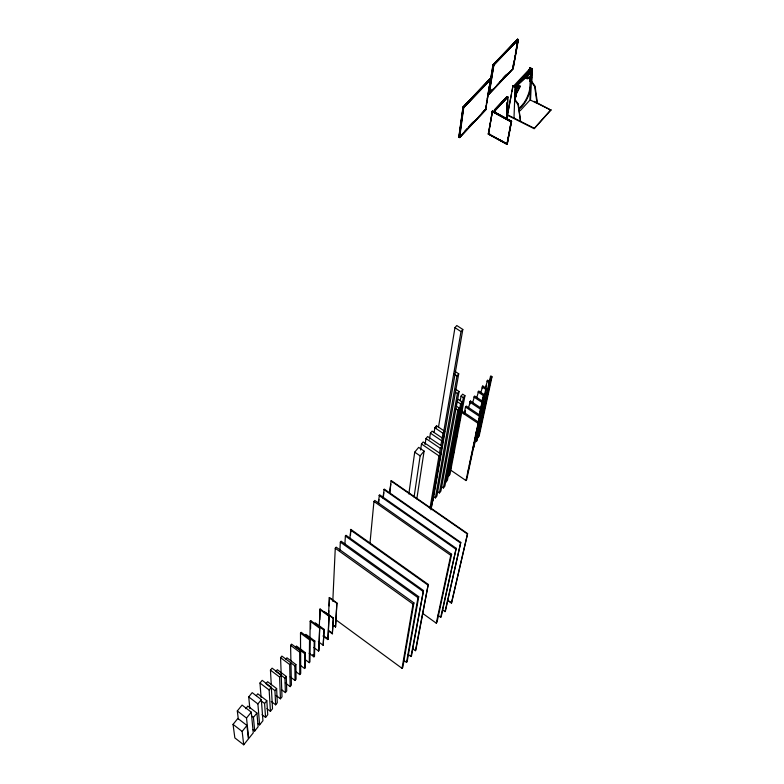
<?xml version="1.0" encoding="UTF-8"?>
<svg xmlns="http://www.w3.org/2000/svg" width="784" height="784" viewBox="0 0 784 784"><rect width="100%" height="100%" fill="white"/><g stroke="black" fill="none" stroke-linecap="round" stroke-linejoin="round"><path stroke-width="1.18" d="M300.742 665.626L304.613 668.527L304.662 653.621L305.407 652.7L296.46 646.026L295.725 646.947L304.662 653.621M305.407 652.7L305.339 667.625L304.613 668.527M305.417 659.785L309.288 662.676L309.543 639.852L310.219 639.019L301.174 632.306L300.497 633.129L300.566 650.103M309.974 637.588L310.17 621.232L310.68 620.595L319.705 627.249L319.068 650.426L318.569 651.053L313.747 647.466M310.219 639.019L309.935 661.863L309.288 662.676M310.582 628.778L310.68 620.595M309.112 653.248L313.943 656.845L314.227 641.714L314.815 640.989L305.897 634.374L305.309 635.099L314.227 641.714M313.943 656.845L314.511 656.13L314.815 640.989M494.479 112.426L494.449 109.946L506.964 96.579L507.836 97.01L507.14 119.168M507.513 96.853L494.929 110.181L494.802 112.582L494.606 110.025L507.199 96.697L494.528 109.985M494.88 112.622L494.929 110.181M495.116 112.749L495.008 110.221M495.272 112.827L495.253 110.348L507.758 96.971M318.569 651.053L319.705 627.249M319.294 626.024L320.097 608.992L329.094 615.597L328.114 639.097L327.761 639.538L322.949 635.981M319.813 619.664L320.097 608.992M506.856 113.102L507.023 102.528M506.866 117.845L507.258 102.645M507.062 119.129L507.679 96.932L495.086 110.27M318.363 641.714L323.175 645.281L324.135 629.385L315.246 622.829L314.805 623.368L323.704 629.924M324.135 629.385L323.175 645.281M514.245 86.73L530.788 68.61L530.758 69.11M529.102 70.315L529.925 67.6L532.405 68.806L515.117 87.269L513.99 118.051L514.373 117.639M514.98 101.058L515.5 86.848L513.01 85.623L507.424 115.248L534.129 128.654L550.917 110.113L536.06 102.283M515.078 95.854L514.696 96.265L515.911 96.873L516.303 86.456M328.525 614.578L329.427 597.506L336.895 602.955L335.63 626.808L332.73 625.093M328.741 614.323L328.888 610.716M329.084 605.914L329.427 597.506M327.761 639.538L329.094 615.597M332.798 601.338L335.268 548.261L336.189 547.144L413.932 602.896L402.849 667.253L402.025 668.331L336.013 619.909M529.592 81.409L529.759 77.841M529.582 93.825L530.729 69.815M328.486 630.993L332.328 633.825L333.367 617.9L324.213 611.745L333.073 618.253M332.328 633.825L333.367 617.9M519.282 108.153A14.876 5.41 -63.8 0 0 529.494 90.209L529.896 87.308L530.464 87.583L529.847 100.215L520.164 110.72M537.06 103.351L534.678 86.563L531.395 81.948L531.777 81.536L535.06 86.152L537.422 102.939L537.06 103.351L530.513 100.117L532.013 69.198L529.543 68.012M531.758 81.879L532.405 68.806M335.425 627.073L336.895 602.955M339.884 550.623L340.334 542.126L341.109 541.195L418.734 596.702L407.19 661.52L406.514 662.421L403.564 660.255M534.129 128.654L550.946 109.642M344.872 544.576L345.381 536.021L345.989 535.286L423.497 590.538L411.512 655.826L410.973 656.531L408.023 654.385M349.84 538.402L350.86 529.406L428.24 584.413L415.814 650.142L415.412 650.681L412.472 648.535M350.448 535.443L350.86 529.406M369.95 543.469L373.948 501.466L374.801 500.437L451.604 554.239L437.031 622.163L436.276 623.162L422.439 613.225M378.231 502.642L379.525 494.733L456.2 548.3L441.216 616.645L440.726 617.292L437.766 615.175M378.662 503.191L379.025 499.565M382.906 498.036L384.209 489.059L460.776 542.391L445.381 611.157L445.028 611.628L443.058 610.217M383.298 497.556L383.827 492.695M389.53 492.979L391.206 480.592L467.597 533.581L451.594 602.965L447.35 600.466M389.824 492.626L390.795 484.208M530.68 71.354L530.748 70.815L531.905 71.942L516.725 86.005L515.911 96.873M530.464 87.583L530.062 90.493A14.876 5.4 -63.8 0 1 519.841 108.437M458.836 137.112L462.962 107.094L489.892 78.87L490.804 79.409L463.795 107.594M458.914 137.161L463.128 107.192L490.137 79.017M408.836 493.959L414.716 452.162L418.666 447.38L424.105 451.094L416.823 498.879M459.081 137.259L463.217 107.241M458.758 137.063L459.649 137.602L463.716 107.545L490.637 79.311M420.596 449.987L421.478 443.979L423.164 441.941L440.657 453.838L431.151 508.62M414.07 496.997L420.155 455.886L424.105 451.094M425.046 444.597L425.967 438.56L427.643 436.531L441.99 446.263L440.324 448.311L439.501 453.093M429.495 439.128L430.426 433.16L432.092 431.141L443.323 438.736L441.657 440.765L440.833 445.586M485.639 108.202L486.09 105.918M486.384 103.547L486.835 101.263M487.207 98.941L487.589 96.618M487.962 94.286L488.52 90.797M488.814 88.425L489.265 86.142M489.559 83.77L490.01 81.487M516.95 42.728L517.577 39.249L492.969 64.758L485.61 109.456L479.044 116.444M434.101 432.582L434.865 427.79L436.531 425.781L444.636 431.249L430.965 509.796M492.773 89.386L488.559 93.717L493.352 64.984L517.959 39.465M488.785 93.845L493.587 65.121L518.195 39.602M488.334 93.58L489.167 94.07L493.822 65.258L492.969 64.758M436.139 428.182L436.531 425.781M438.462 427.417L454.965 327.663L456.788 325.527L462.825 329.456L432.925 501.035L431.416 502.916M506.944 144.344L488.275 134.093L492.587 110.867L511.599 121.295L507.287 143.923M402.025 668.331L413.031 604.062L413.932 602.896M429.985 508.199L438.981 455.896L440.657 453.838M441.96 439.236L442.98 433.268L444.636 431.249M443.705 431.729L461.002 331.593L462.825 329.456M433.483 496.566L435.424 497.909L457.003 375.899L458.728 373.841L454.936 371.332M406.514 662.421L417.98 597.663L418.734 596.702M513.05 66.091L513.461 63.769M516.979 44.022L517.803 39.376L493.273 64.945M513.069 67.385L514.314 60.417M514.647 58.055L515.137 55.772M515.402 53.361L518.038 39.514L493.508 65.082M513.148 67.434L518.116 39.563M458.728 373.841L436.923 496.037L435.424 497.909M489.089 94.031L513.167 68.727L518.342 39.69L517.499 39.2M437.472 491.588L439.422 492.93L457.405 393.519L459.081 391.51L455.396 389.06M511.501 94.011L507.444 114.768L534.159 128.184M511.932 91.61L513.01 85.623M455.886 406.083L456.317 403.701M459.081 391.51L440.912 491.068L439.422 492.93M410.973 656.531L423.497 590.538M441.451 486.629L443.391 487.962L457.787 410.159L459.414 408.19L455.827 405.798M506.993 144.285L511.295 121.657L492.234 111.279M507.189 144.05L511.393 121.54L492.332 111.161L488.373 133.976L507.042 144.227M460.169 400.879L461.061 396.116L462.668 394.166L464.961 395.685L449.987 474.379L448.517 476.211L463.354 397.635L464.961 395.685M459.414 408.19L444.881 486.109L443.391 487.962M460.58 403.878L445.959 482.072L447.439 480.229L462.197 401.918L458.366 399.37L456.749 401.33L460.58 403.878L462.197 401.918M415.412 650.681L428.24 584.413M450.82 467.548L450.369 469.91L465.97 480.553L466.696 479.632L478.906 422.39L462.109 411.179L461.325 412.139L478.122 423.36L465.97 480.553M451.937 461.658L452.378 459.297M452.829 456.935L453.946 451.045M455.063 445.145L455.514 442.793M455.955 440.432L457.072 434.532M458.199 428.642L458.64 426.28M459.757 420.391L460.208 418.029M529.474 69.913L529.925 67.6M464.128 414.148L465.5 407.043L466.284 406.092L480.063 415.275L474.81 439.942M464.902 413.197L465.363 410.836M468.479 407.925L470.429 401.036L481.209 408.199L480.435 409.15L469.655 401.986M469.724 404.603L470.429 401.036M472.595 402.907L474.565 395.998L482.728 401.408L477.926 423.977M476.682 397.909L478.681 390.991L483.855 394.411L479.298 415.912M480.778 392.823L482.768 386.002L486.462 388.433L473.908 447.223L473.183 448.115L485.698 389.374L486.462 388.433M482.278 388.354L482.768 386.002M481.827 401.32L483.855 394.411M479.191 415.05L481.954 402.359L482.728 401.408M477.789 423.272L480.063 415.275M485.335 388.119L487.599 380.103L489.814 381.553L477.054 440.637L476.339 441.529L474.977 440.608M475.408 435.855L476.417 431.102M467.803 472.84L468.803 468.146M469.302 465.794L474.31 442.294M486.09 387.198L486.59 384.836M436.276 623.162L450.771 555.317L451.604 554.239M488.863 382.945L490.902 376.095L492.009 376.82L479.132 436.11L478.416 436.992L477.387 436.306M476.339 441.529L489.049 382.484L489.814 381.553M490.137 379.652L490.902 376.095M478.416 436.992L491.245 377.741L492.009 376.82M440.726 617.292L456.2 548.3M445.028 611.628L460.776 542.391M451.339 603.298L467.597 533.581M530.376 77.342L531.591 77.93L527.162 78.714L525.937 78.116L526.172 77.479L530.405 76.744L531.621 77.332L527.397 78.077L526.172 77.479M527.162 78.714L527.397 78.077M530.16 68.404L513.687 85.956M516.303 90.248L518.832 85.436L520.253 86.201L516.489 93.374L520.253 86.201M517.42 88.67L518.498 86.622M243.716 744.8L248.391 738.949L246.95 725.465L237.866 718.438L233.054 724.387L234.847 737.901L243.716 744.8L242.158 731.433L246.95 725.465M252.938 729.679L254.702 731.041L258.112 726.778L256.936 713.038L247.871 706.07L245.764 708.677M257.858 723.524L259.622 724.886L262.934 720.731L261.346 699.651L252.183 692.644L248.724 696.907L249.871 708.667M262.042 714.734L265.57 717.438L267.736 714.714L266.825 700.729L257.789 693.82L256.29 695.663M266.913 708.648L270.431 711.343L272.518 708.726L271.323 687.284L262.179 680.336L259.994 683.021L261.082 697.407M271.244 701.464L275.645 704.816L277.271 702.778L276.615 688.538L267.599 681.698L265.913 683.775M276.066 695.447L280.456 698.789L282.005 696.849L281.191 675.034L272.068 668.144L270.451 670.134L271.274 684.785M285.396 692.605L286.719 690.949L286.307 676.474L277.311 669.693L275.958 671.378L284.945 678.17L285.396 692.605L281.495 689.646M290.168 686.627L291.403 685.069L290.962 662.911L289.668 664.509L290.168 686.627L285.298 682.952M290.198 676.847L295.049 680.502L296.068 679.228L295.901 664.528L286.934 657.805L285.886 659.099M295.891 671.672L299.772 674.593L300.713 673.417L300.635 650.906L291.57 644.134L290.59 645.34L290.903 660.863M254.702 731.041L253.438 717.389L256.936 713.038M265.57 717.438L264.59 703.503L266.825 700.729M275.645 704.816L274.939 690.626L276.615 688.538M284.945 678.17L286.307 676.474M295.049 680.502L294.853 665.832L295.901 664.528M251.282 712.156L253.261 732.854L248.695 738.567L246.519 718.056L251.282 712.156L242.08 705.081L237.317 710.951L238.297 719.026M259.622 724.886L257.897 703.934L261.346 699.651M270.431 711.343L269.147 689.979L271.323 687.284M280.456 698.789L279.574 677.033L281.191 675.034M299.772 674.593L299.664 652.121L300.635 650.906M478.122 423.36L478.906 422.39M281.191 674.132L280.574 657.678L281.868 656.081L294.853 665.832M507.434 143.746L506.895 144.403L511.099 121.902L492.029 111.524M511.041 121.961L511.599 121.295M488.275 134.093L488.824 133.437M518.9 108.819L523.751 103.557M517.989 104.595L518.371 104.174L515.039 99.539L514.657 99.95L517.989 104.595L520.566 121.344L518.371 104.174M522.036 78.42L524.418 75.881M515.48 87.338L531.983 69.698M494.773 110.103L507.356 96.775M507.836 97.01L495.331 110.387L494.449 109.946M515.392 89.582L516.225 88.7M515.372 90.072L516.205 89.19M459.649 137.602L485.933 109.652L485.453 109.358L482.16 112.857M469.596 125.803L472.879 122.314M468.861 126.734L473.869 121.54M483.728 111.063L485.365 109.319M464.912 131.193L467.372 128.576M469.018 126.832L474.771 120.716M475.751 119.942L459.238 137.357L463.383 107.339L490.382 79.164M459.483 137.504L485.855 109.603M489.236 92.747L491.725 90.131M503.308 77.89L505.788 75.274M488.481 93.668L491.793 90.17M502.554 78.812L506.699 74.441M499.398 82.398L507.669 73.657M488.716 93.806L493.753 88.602M497.066 85.113L508.649 72.873M488.863 93.894L513.167 68.727M463.04 107.143L489.971 78.919M463.295 107.29L490.216 79.066M490.47 79.213L463.55 107.447L459.404 137.455L485.688 109.505L493.126 64.847L517.646 39.288L493.195 64.896M525.652 75.529L530.748 70.815M520.086 82.408L531.964 71.413M525.937 78.116L528.161 77.724M512.628 86.044L515.117 87.269M534.159 101.332L537.422 102.939M537.099 103.282L550.917 110.113M511.501 121.412L492.44 111.044L488.667 133.623L490.735 134.77M492.136 111.406L511.197 121.775M500.045 139.915L504.181 142.208M488.569 133.741L490.686 134.828M492.705 136.034L506.209 143.413M488.471 133.858L507.091 144.168M462.962 107.094L463.883 107.643M454.965 327.663L461.002 331.593M490.137 377.016L491.245 377.741M486.835 381.034L489.049 382.484M482.003 386.933L485.698 389.374M454.161 374.017L457.003 375.899M477.907 391.931L483.091 395.352M473.791 396.939L481.954 402.359M455.563 392.294L457.405 393.519M461.061 396.116L463.354 397.635M465.5 407.043L479.289 416.235M455.994 408.964L457.787 410.159M434.865 427.79L442.98 433.268M430.426 433.16L441.657 440.765M425.967 438.56L440.324 448.311M421.478 443.979L438.981 455.896M414.716 452.162L420.155 455.886M390.922 480.945L467.313 533.953M383.807 489.539L460.384 542.9M378.966 495.4L455.661 548.996M373.948 501.466L450.771 555.317M350.399 529.955L427.799 584.982M448.605 600.828L451.594 602.965M345.381 536.021L422.909 591.312M340.334 542.126L417.98 597.663M335.268 548.261L413.031 604.062M329.211 597.78L336.679 603.229M319.735 609.442L328.731 616.048M333.837 625.495L335.63 626.808M328.761 630.64L332.602 633.472M310.17 621.232L319.186 627.886M324.262 636.255L328.114 639.097M300.497 633.129L309.543 639.852M312.581 654.699L314.511 656.13M290.59 645.34L299.664 652.121M280.574 657.678L289.668 664.509M270.451 670.134L279.574 677.033M266.825 684.461L274.939 690.626M259.994 683.021L269.147 689.979M260.974 700.739L264.59 703.503M248.724 696.907L257.897 703.934M251.625 715.998L253.438 717.389M237.317 710.951L246.519 718.056M233.054 724.387L242.158 731.433M493.744 65.219L489.02 93.982L513.01 68.639L518.263 39.651L493.744 65.219"/></g></svg>
